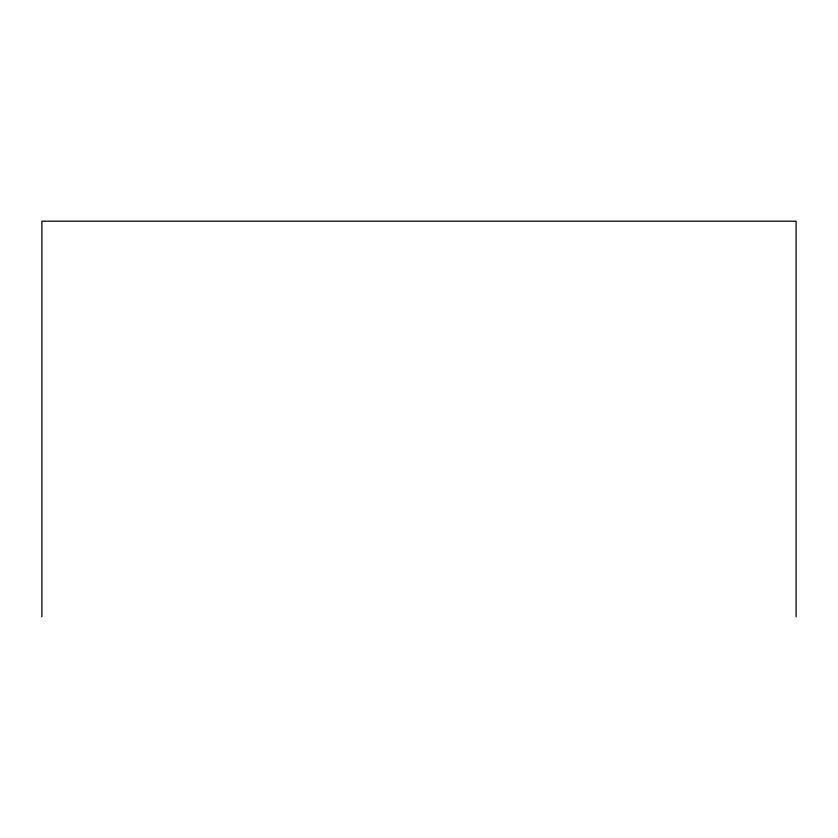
<?xml version="1.0" encoding="UTF-8"?>
<svg xmlns="http://www.w3.org/2000/svg" width="838" height="838" viewBox="0 0 838 838"><rect width="100%" height="100%" fill="white"/><g stroke="black" fill="none" stroke-linecap="round" stroke-linejoin="round"><path stroke-width="1.26" d="M796.1 616.81L796.1 221.19L41.9 221.19L41.9 616.81"/></g></svg>
